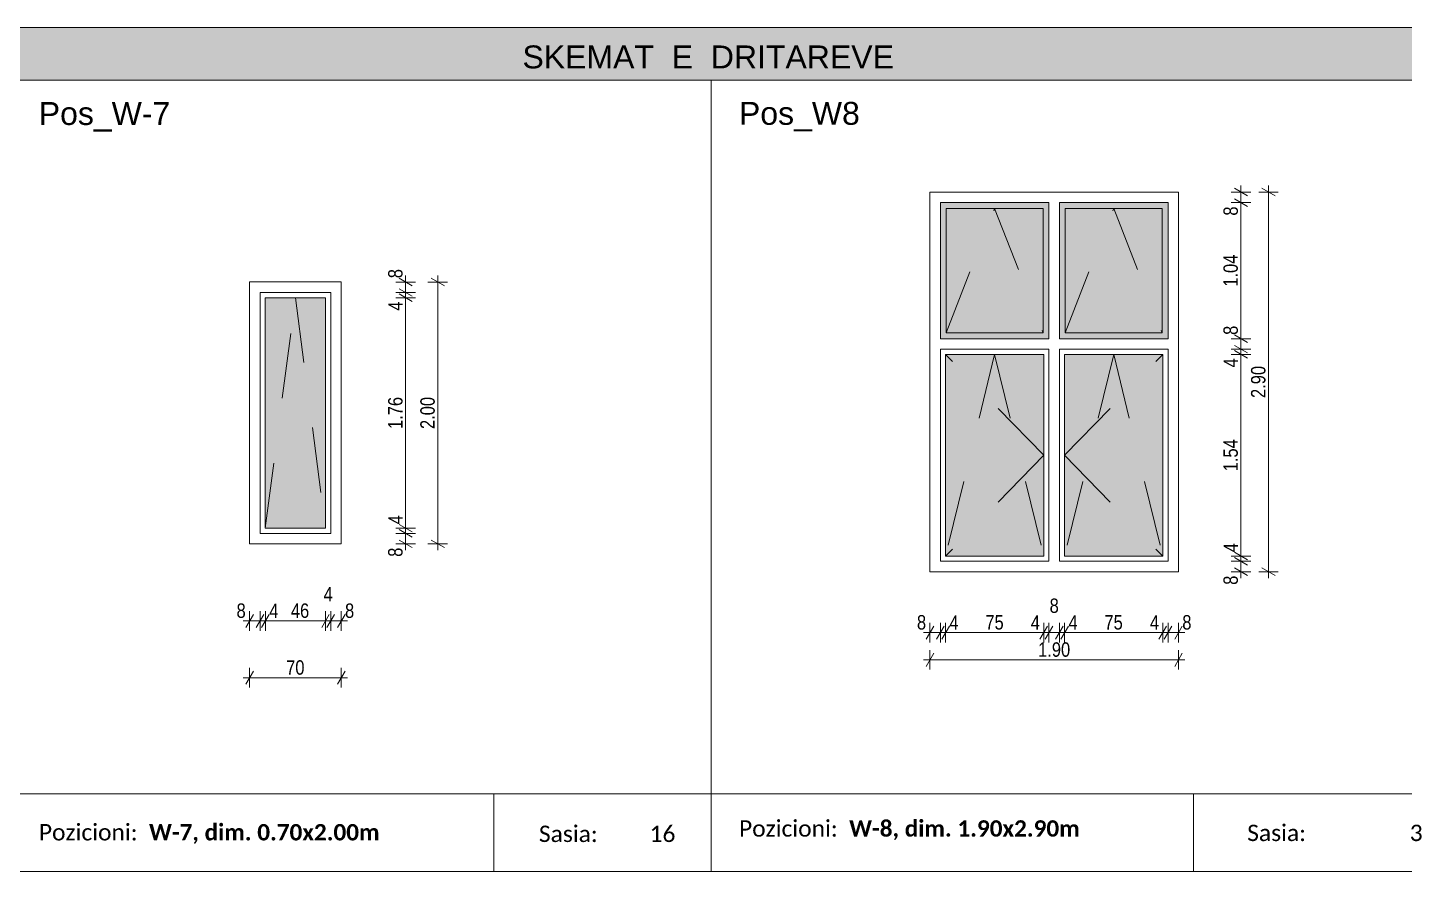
# Model space of a CAD drawing. Header units: feet. Extents: x 2825558 to 2855142, y -68908 to -43151.
# Drawn here: x 2833670 to 2844194, y -58250 to -51804 of the extents above; entities that cross this region are included whole.
import ezdxf

# ---------------------------------------------------------------- set-up
doc = ezdxf.new("R2010")
doc.units = ezdxf.units.FT
doc.header["$MEASUREMENT"] = 0
doc.linetypes.add('thk_line_type', pattern=[1000, 500, -500])
doc.layers.add('Dimensioning - General', color=7, linetype='Continuous')
for name, color, linetype, lineweight in [('Dimensioning - General_Pen_No__1', 7, 'Continuous', 0), ('Lines_Pen_No__41', 7, 'Continuous', 0), ('Shell - Roof_Pen_No__1', 7, 'Continuous', 0), ('Shell - Roof_Pen_No__41', 7, 'Continuous', 0), ('Structural - Bearing_Pen_No__1', 7, 'Continuous', 0), ('Text blocks_Pen_No__1', 7, 'Continuous', 0)]:
    doc.layers.add(name, color=color, linetype=linetype, lineweight=lineweight)
doc.layers.add('Structural - Bearing_Pen_No__102', color=7, linetype='Continuous', lineweight=0, true_color=0xcccccc)
doc.layers.add('Structural - Bearing_Pen_No__105', color=7, linetype='Continuous', lineweight=0, true_color=0xcae6ff)
doc.styles.add('GENERATED_STYLE_1', font='ARIALN.TTF')
doc.styles.add('GENERATED_STYLE_2', font='arial.ttf')
doc.styles.add('GENERATED_STYLE_6', font='calibri.ttf')
doc.dimstyles.new('GENERATED_STYLE__1', dxfattribs={"dimtxt": 110.000002, "dimasz": 76, "dimexe": 0.18, "dimexo": 3, "dimgap": 0.09, "dimtad": 1, "dimlfac": 0.001, "dimzin": 0, "dimdsep": 46, "dimtxsty": 'GENERATED_STYLE_1', "dimblk": 'ARROWHEAD_2', "dimblk1": 'ARROWHEAD_2', "dimblk2": 'ARROWHEAD_2', "dimcen": 0.09, "dimclrd": 7, "dimclre": 7, "dimclrt": 7, "dimadec": 0, "dimazin": 0, "dimtfac": 1, "dimtdec": 4, "dimtmove": 0, "dimatfit": 3, "dimfxl": 1, "dimtolj": 1, "dimtzin": 0, "dimarcsym": 0})
doc.dimstyles.new('GENERATED_STYLE__2', dxfattribs={"dimtxt": 110.000002, "dimasz": 76, "dimexe": 0.18, "dimexo": 3, "dimgap": 0.09, "dimtad": 1, "dimtih": 1, "dimtoh": 1, "dimlfac": 0.001, "dimzin": 0, "dimdsep": 46, "dimtxsty": 'GENERATED_STYLE_1', "dimblk": 'ARROWHEAD_2', "dimblk1": 'ARROWHEAD_2', "dimblk2": 'ARROWHEAD_2', "dimcen": 0.09, "dimclrd": 7, "dimclre": 7, "dimclrt": 7, "dimadec": 0, "dimazin": 0, "dimtfac": 1, "dimtdec": 4, "dimtmove": 0, "dimatfit": 3, "dimfxl": 1, "dimtolj": 1, "dimtzin": 0, "dimarcsym": 0})

# ---------------------------------------------------------------- blocks, each defined once
blk = doc.blocks.new('*D78', base_point=(2247654, -76425))
at = {"layer": 'Dimensioning - General_Pen_No__1', "color": 7, "linetype": 'Continuous', "lineweight": 0, "transparency": 16777216}
for p, q in [((2836635, -55668), (2836485, -55668)), ((2836510, -55639), (2836610, -55697)), ((2836560, -55748), (2836560, -55668)), ((2836635, -55748), (2836485, -55748)), ((2836510, -55719), (2836610, -55777)), ((2836560, -55797), (2836560, -55748))]:
    blk.add_line(p, q, dxfattribs=at)
at = {"layer": 'Dimensioning - General_Pen_No__1', "color": 7, "lineweight": 0, "transparency": 16777216, "insert": (2836538, -55847), "char_height": 110, "attachment_point": 7, "rotation": 90, "style": 'GENERATED_STYLE_1'}
blk.add_mtext('\\A1;8', dxfattribs=at)
blk = doc.blocks.new('ARROWHEAD_2')
at = {"color": 0, "linetype": 'Continuous', "lineweight": 0}
for p, q in [((0, 0), (-1, 0)), ((-0.38, -0.66), (0.38, 0.66))]:
    blk.add_line(p, q, dxfattribs=at)
blk = doc.blocks.new('*D79', base_point=(2247654, -76425))
at = {"layer": 'Dimensioning - General_Pen_No__1', "color": 7, "linetype": 'Continuous', "lineweight": 0, "transparency": 16777216}
for p, q in [((2836635, -55628), (2836485, -55628)), ((2836635, -55668), (2836485, -55668)), ((2836510, -55599), (2836610, -55657)), ((2836510, -55639), (2836610, -55697)), ((2836560, -55668), (2836560, -55628))]:
    blk.add_line(p, q, dxfattribs=at)
blk = doc.blocks.new('*D80', base_point=(2247654, -76425))
at = {"layer": 'Dimensioning - General_Pen_No__1', "color": 7, "linetype": 'Continuous', "lineweight": 0, "transparency": 16777216}
for p, q in [((2836635, -53868), (2836485, -53868)), ((2836510, -53839), (2836610, -53897)), ((2836560, -55628), (2836560, -53868)), ((2836635, -55628), (2836485, -55628)), ((2836510, -55599), (2836610, -55657))]:
    blk.add_line(p, q, dxfattribs=at)
at = {"layer": 'Dimensioning - General_Pen_No__1', "color": 7, "lineweight": 0, "transparency": 16777216, "char_height": 110, "attachment_point": 7, "rotation": 90, "style": 'GENERATED_STYLE_1'}
for s, insert in [('\\A1;4', (2836538, -53967)), ('\\A1;1.76', (2836538, -54871)), ('\\A1;4', (2836538, -55599))]:
    blk.add_mtext(s, dxfattribs=dict(at, insert=insert))
blk = doc.blocks.new('*D81', base_point=(2247654, -76425))
at = {"layer": 'Dimensioning - General_Pen_No__1', "color": 7, "linetype": 'Continuous', "lineweight": 0, "transparency": 16777216}
for p, q in [((2836635, -53828), (2836485, -53828)), ((2836635, -53868), (2836485, -53868)), ((2836510, -53799), (2836610, -53857)), ((2836510, -53839), (2836610, -53897)), ((2836560, -53868), (2836560, -53828))]:
    blk.add_line(p, q, dxfattribs=at)
blk = doc.blocks.new('*D82', base_point=(2247654, -76425))
at = {"layer": 'Dimensioning - General_Pen_No__1', "color": 7, "linetype": 'Continuous', "lineweight": 0, "transparency": 16777216}
for p, q in [((2836635, -53748), (2836485, -53748)), ((2836610, -53777), (2836510, -53719)), ((2836560, -53748), (2836560, -53699)), ((2836560, -53828), (2836560, -53748)), ((2836635, -53828), (2836485, -53828)), ((2836510, -53799), (2836610, -53857))]:
    blk.add_line(p, q, dxfattribs=at)
at = {"layer": 'Dimensioning - General_Pen_No__1', "color": 7, "lineweight": 0, "transparency": 16777216, "insert": (2836538, -53719), "char_height": 110, "attachment_point": 7, "rotation": 90, "style": 'GENERATED_STYLE_1'}
blk.add_mtext('\\A1;8', dxfattribs=at)
blk = doc.blocks.new('*D83', base_point=(2247654, -76425))
at = {"layer": 'Dimensioning - General_Pen_No__1', "color": 7, "linetype": 'Continuous', "lineweight": 0, "transparency": 16777216}
for p, q in [((2835397, -56287), (2835339, -56387)), ((2835368, -56412), (2835368, -56262)), ((2835477, -56287), (2835419, -56387)), ((2835448, -56412), (2835448, -56262)), ((2835319, -56337), (2835368, -56337)), ((2835368, -56337), (2835448, -56337))]:
    blk.add_line(p, q, dxfattribs=at)
at = {"layer": 'Dimensioning - General_Pen_No__1', "color": 7, "lineweight": 0, "transparency": 16777216, "insert": (2835268, -56315), "char_height": 110, "attachment_point": 7, "style": 'GENERATED_STYLE_1'}
blk.add_mtext('\\A1;8', dxfattribs=at)
blk = doc.blocks.new('*D84', base_point=(2247654, -76425))
at = {"layer": 'Dimensioning - General_Pen_No__1', "color": 7, "linetype": 'Continuous', "lineweight": 0, "transparency": 16777216}
for p, q in [((2835477, -56287), (2835419, -56387)), ((2835448, -56412), (2835448, -56262)), ((2835517, -56287), (2835459, -56387)), ((2835488, -56412), (2835488, -56262)), ((2835448, -56337), (2835488, -56337))]:
    blk.add_line(p, q, dxfattribs=at)
blk = doc.blocks.new('*D85', base_point=(2247654, -76425))
at = {"layer": 'Dimensioning - General_Pen_No__1', "color": 7, "linetype": 'Continuous', "lineweight": 0, "transparency": 16777216}
for p, q in [((2835517, -56287), (2835459, -56387)), ((2835488, -56412), (2835488, -56262)), ((2835977, -56287), (2835919, -56387)), ((2835948, -56412), (2835948, -56262)), ((2835488, -56337), (2835948, -56337))]:
    blk.add_line(p, q, dxfattribs=at)
at = {"layer": 'Dimensioning - General_Pen_No__1', "color": 7, "lineweight": 0, "transparency": 16777216, "char_height": 110, "attachment_point": 7, "style": 'GENERATED_STYLE_1'}
for s, insert in [('\\A1;4', (2835933, -56188)), ('\\A1;4', (2835517, -56315)), ('\\A1;46', (2835683, -56315))]:
    blk.add_mtext(s, dxfattribs=dict(at, insert=insert))
blk = doc.blocks.new('*D86', base_point=(2247654, -76425))
at = {"layer": 'Dimensioning - General_Pen_No__1', "color": 7, "linetype": 'Continuous', "lineweight": 0, "transparency": 16777216}
for p, q in [((2835977, -56287), (2835919, -56387)), ((2835948, -56412), (2835948, -56262)), ((2836017, -56287), (2835959, -56387)), ((2835988, -56412), (2835988, -56262)), ((2835948, -56337), (2835988, -56337))]:
    blk.add_line(p, q, dxfattribs=at)
blk = doc.blocks.new('*D87', base_point=(2247654, -76425))
at = {"layer": 'Dimensioning - General_Pen_No__1', "color": 7, "linetype": 'Continuous', "lineweight": 0, "transparency": 16777216}
for p, q in [((2836017, -56287), (2835959, -56387)), ((2835988, -56412), (2835988, -56262)), ((2836039, -56387), (2836097, -56287)), ((2836068, -56412), (2836068, -56262)), ((2835988, -56337), (2836068, -56337)), ((2836068, -56337), (2836117, -56337))]:
    blk.add_line(p, q, dxfattribs=at)
at = {"layer": 'Dimensioning - General_Pen_No__1', "color": 7, "lineweight": 0, "transparency": 16777216, "insert": (2836097, -56315), "char_height": 110, "attachment_point": 7, "style": 'GENERATED_STYLE_1'}
blk.add_mtext('\\A1;8', dxfattribs=at)
blk = doc.blocks.new('*D88', base_point=(2247654, -76425))
at = {"layer": 'Dimensioning - General_Pen_No__1', "color": 7, "linetype": 'Continuous', "lineweight": 0, "transparency": 16777216}
for p, q in [((2835397, -56721), (2835339, -56821)), ((2835368, -56846), (2835368, -56696)), ((2836039, -56821), (2836097, -56721)), ((2836068, -56846), (2836068, -56696)), ((2835319, -56771), (2835368, -56771)), ((2835368, -56771), (2836068, -56771)), ((2836068, -56771), (2836117, -56771))]:
    blk.add_line(p, q, dxfattribs=at)
at = {"layer": 'Dimensioning - General_Pen_No__1', "color": 7, "lineweight": 0, "transparency": 16777216, "insert": (2835647, -56749), "char_height": 110, "attachment_point": 7, "style": 'GENERATED_STYLE_1'}
blk.add_mtext('\\A1;70', dxfattribs=at)
blk = doc.blocks.new('*D108', base_point=(2247654, -76425))
at = {"layer": 'Dimensioning - General_Pen_No__1', "color": 7, "linetype": 'Continuous', "lineweight": 0, "transparency": 16777216}
for p, q in [((2836881, -53748), (2836731, -53748)), ((2836856, -53777), (2836756, -53719)), ((2836806, -53748), (2836806, -53699)), ((2836806, -55748), (2836806, -53748)), ((2836881, -55748), (2836731, -55748)), ((2836756, -55719), (2836856, -55777)), ((2836806, -55797), (2836806, -55748))]:
    blk.add_line(p, q, dxfattribs=at)
at = {"layer": 'Dimensioning - General_Pen_No__1', "color": 7, "lineweight": 0, "transparency": 16777216, "insert": (2836784, -54871), "char_height": 110, "attachment_point": 7, "rotation": 90, "style": 'GENERATED_STYLE_1'}
blk.add_mtext('\\A1;2.00', dxfattribs=at)
blk = doc.blocks.new('*D134', base_point=(2247654, -76425))
at = {"layer": 'Dimensioning - General_Pen_No__1', "color": 7, "linetype": 'Continuous', "lineweight": 0, "transparency": 16777216}
for p, q in [((2840596, -56376), (2840538, -56476)), ((2840567, -56501), (2840567, -56351)), ((2840676, -56376), (2840618, -56476)), ((2840647, -56501), (2840647, -56351)), ((2840518, -56426), (2840567, -56426)), ((2840567, -56426), (2840647, -56426))]:
    blk.add_line(p, q, dxfattribs=at)
at = {"layer": 'Dimensioning - General_Pen_No__1', "color": 7, "lineweight": 0, "transparency": 16777216, "insert": (2840468, -56404), "char_height": 110, "attachment_point": 7, "style": 'GENERATED_STYLE_1'}
blk.add_mtext('\\A1;8', dxfattribs=at)
blk = doc.blocks.new('*D135', base_point=(2247654, -76425))
at = {"layer": 'Dimensioning - General_Pen_No__1', "color": 7, "linetype": 'Continuous', "lineweight": 0, "transparency": 16777216}
for p, q in [((2840676, -56376), (2840618, -56476)), ((2840647, -56501), (2840647, -56351)), ((2840716, -56376), (2840658, -56476)), ((2840687, -56501), (2840687, -56351)), ((2840647, -56426), (2840687, -56426))]:
    blk.add_line(p, q, dxfattribs=at)
blk = doc.blocks.new('*D136', base_point=(2247654, -76425))
at = {"layer": 'Dimensioning - General_Pen_No__1', "color": 7, "linetype": 'Continuous', "lineweight": 0, "transparency": 16777216}
for p, q in [((2840716, -56376), (2840658, -56476)), ((2840687, -56501), (2840687, -56351)), ((2841466, -56376), (2841408, -56476)), ((2841437, -56501), (2841437, -56351)), ((2840687, -56426), (2841437, -56426))]:
    blk.add_line(p, q, dxfattribs=at)
at = {"layer": 'Dimensioning - General_Pen_No__1', "color": 7, "lineweight": 0, "transparency": 16777216, "char_height": 110, "attachment_point": 7, "style": 'GENERATED_STYLE_1'}
for s, insert in [('\\A1;4', (2840716, -56404)), ('\\A1;75', (2840991, -56404)), ('\\A1;4', (2841338, -56404))]:
    blk.add_mtext(s, dxfattribs=dict(at, insert=insert))
blk = doc.blocks.new('*D137', base_point=(2247654, -76425))
at = {"layer": 'Dimensioning - General_Pen_No__1', "color": 7, "linetype": 'Continuous', "lineweight": 0, "transparency": 16777216}
for p, q in [((2841466, -56376), (2841408, -56476)), ((2841437, -56501), (2841437, -56351)), ((2841506, -56376), (2841448, -56476)), ((2841477, -56501), (2841477, -56351)), ((2841437, -56426), (2841477, -56426))]:
    blk.add_line(p, q, dxfattribs=at)
blk = doc.blocks.new('*D138', base_point=(2247654, -76425))
at = {"layer": 'Dimensioning - General_Pen_No__1', "color": 7, "linetype": 'Continuous', "lineweight": 0, "transparency": 16777216}
for p, q in [((2841506, -56376), (2841448, -56476)), ((2841477, -56501), (2841477, -56351)), ((2841586, -56376), (2841528, -56476)), ((2841557, -56501), (2841557, -56351)), ((2841477, -56426), (2841557, -56426))]:
    blk.add_line(p, q, dxfattribs=at)
at = {"layer": 'Dimensioning - General_Pen_No__1', "color": 7, "lineweight": 0, "transparency": 16777216, "insert": (2841482, -56277), "char_height": 110, "attachment_point": 7, "style": 'GENERATED_STYLE_1'}
blk.add_mtext('\\A1;8', dxfattribs=at)
blk = doc.blocks.new('*D139', base_point=(2247654, -76425))
at = {"layer": 'Dimensioning - General_Pen_No__1', "color": 7, "linetype": 'Continuous', "lineweight": 0, "transparency": 16777216}
for p, q in [((2841586, -56376), (2841528, -56476)), ((2841557, -56501), (2841557, -56351)), ((2841626, -56376), (2841568, -56476)), ((2841597, -56501), (2841597, -56351)), ((2841557, -56426), (2841597, -56426))]:
    blk.add_line(p, q, dxfattribs=at)
blk = doc.blocks.new('*D140', base_point=(2247654, -76425))
at = {"layer": 'Dimensioning - General_Pen_No__1', "color": 7, "linetype": 'Continuous', "lineweight": 0, "transparency": 16777216}
for p, q in [((2841626, -56376), (2841568, -56476)), ((2841597, -56501), (2841597, -56351)), ((2842376, -56376), (2842318, -56476)), ((2842347, -56501), (2842347, -56351)), ((2841597, -56426), (2842347, -56426))]:
    blk.add_line(p, q, dxfattribs=at)
at = {"layer": 'Dimensioning - General_Pen_No__1', "color": 7, "lineweight": 0, "transparency": 16777216, "char_height": 110, "attachment_point": 7, "style": 'GENERATED_STYLE_1'}
for s, insert in [('\\A1;4', (2841626, -56404)), ('\\A1;75', (2841901, -56404)), ('\\A1;4', (2842248, -56404))]:
    blk.add_mtext(s, dxfattribs=dict(at, insert=insert))
blk = doc.blocks.new('*D141', base_point=(2247654, -76425))
at = {"layer": 'Dimensioning - General_Pen_No__1', "color": 7, "linetype": 'Continuous', "lineweight": 0, "transparency": 16777216}
for p, q in [((2842376, -56376), (2842318, -56476)), ((2842347, -56501), (2842347, -56351)), ((2842416, -56376), (2842358, -56476)), ((2842387, -56501), (2842387, -56351)), ((2842347, -56426), (2842387, -56426))]:
    blk.add_line(p, q, dxfattribs=at)
blk = doc.blocks.new('*D142', base_point=(2247654, -76425))
at = {"layer": 'Dimensioning - General_Pen_No__1', "color": 7, "linetype": 'Continuous', "lineweight": 0, "transparency": 16777216}
for p, q in [((2842416, -56376), (2842358, -56476)), ((2842387, -56501), (2842387, -56351)), ((2842438, -56476), (2842496, -56376)), ((2842467, -56501), (2842467, -56351)), ((2842387, -56426), (2842467, -56426)), ((2842467, -56426), (2842516, -56426))]:
    blk.add_line(p, q, dxfattribs=at)
at = {"layer": 'Dimensioning - General_Pen_No__1', "color": 7, "lineweight": 0, "transparency": 16777216, "insert": (2842496, -56404), "char_height": 110, "attachment_point": 7, "style": 'GENERATED_STYLE_1'}
blk.add_mtext('\\A1;8', dxfattribs=at)
blk = doc.blocks.new('*D143', base_point=(2247654, -76425))
at = {"layer": 'Dimensioning - General_Pen_No__1', "color": 7, "linetype": 'Continuous', "lineweight": 0, "transparency": 16777216}
for p, q in [((2842894, -55852), (2842994, -55910)), ((2843019, -55881), (2842869, -55881)), ((2843019, -55961), (2842869, -55961)), ((2842894, -55932), (2842994, -55990)), ((2842944, -55961), (2842944, -55881)), ((2842944, -56010), (2842944, -55961))]:
    blk.add_line(p, q, dxfattribs=at)
at = {"layer": 'Dimensioning - General_Pen_No__1', "color": 7, "lineweight": 0, "transparency": 16777216, "insert": (2842922, -56061), "char_height": 110, "attachment_point": 7, "rotation": 90, "style": 'GENERATED_STYLE_1'}
blk.add_mtext('\\A1;8', dxfattribs=at)
blk = doc.blocks.new('*D144', base_point=(2247654, -76425))
at = {"layer": 'Dimensioning - General_Pen_No__1', "color": 7, "linetype": 'Continuous', "lineweight": 0, "transparency": 16777216}
for p, q in [((2843019, -55841), (2842869, -55841)), ((2842894, -55812), (2842994, -55870)), ((2842894, -55852), (2842994, -55910)), ((2842944, -55881), (2842944, -55841)), ((2843019, -55881), (2842869, -55881))]:
    blk.add_line(p, q, dxfattribs=at)
blk = doc.blocks.new('*D145', base_point=(2247654, -76425))
at = {"layer": 'Dimensioning - General_Pen_No__1', "color": 7, "linetype": 'Continuous', "lineweight": 0, "transparency": 16777216}
for p, q in [((2843019, -54301), (2842869, -54301)), ((2842894, -54272), (2842994, -54330)), ((2842944, -55841), (2842944, -54301)), ((2843019, -55841), (2842869, -55841)), ((2842894, -55812), (2842994, -55870))]:
    blk.add_line(p, q, dxfattribs=at)
at = {"layer": 'Dimensioning - General_Pen_No__1', "color": 7, "lineweight": 0, "transparency": 16777216, "char_height": 110, "attachment_point": 7, "rotation": 90, "style": 'GENERATED_STYLE_1'}
for s, insert in [('\\A1;4', (2842922, -54401)), ('\\A1;1.54', (2842922, -55194)), ('\\A1;4', (2842922, -55812))]:
    blk.add_mtext(s, dxfattribs=dict(at, insert=insert))
blk = doc.blocks.new('*D146', base_point=(2247654, -76425))
at = {"layer": 'Dimensioning - General_Pen_No__1', "color": 7, "linetype": 'Continuous', "lineweight": 0, "transparency": 16777216}
for p, q in [((2843019, -54261), (2842869, -54261)), ((2843019, -54301), (2842869, -54301)), ((2842894, -54232), (2842994, -54290)), ((2842894, -54272), (2842994, -54330)), ((2842944, -54301), (2842944, -54261))]:
    blk.add_line(p, q, dxfattribs=at)
blk = doc.blocks.new('*D147', base_point=(2247654, -76425))
at = {"layer": 'Dimensioning - General_Pen_No__1', "color": 7, "linetype": 'Continuous', "lineweight": 0, "transparency": 16777216}
for p, q in [((2843019, -54181), (2842869, -54181)), ((2842894, -54152), (2842994, -54210)), ((2842944, -54261), (2842944, -54181)), ((2843019, -54261), (2842869, -54261)), ((2842894, -54232), (2842994, -54290))]:
    blk.add_line(p, q, dxfattribs=at)
blk = doc.blocks.new('*D148', base_point=(2247654, -76425))
at = {"layer": 'Dimensioning - General_Pen_No__1', "color": 7, "linetype": 'Continuous', "lineweight": 0, "transparency": 16777216}
for p, q in [((2843019, -53141), (2842869, -53141)), ((2842894, -53112), (2842994, -53170)), ((2842944, -54181), (2842944, -53141)), ((2843019, -54181), (2842869, -54181)), ((2842894, -54152), (2842994, -54210))]:
    blk.add_line(p, q, dxfattribs=at)
at = {"layer": 'Dimensioning - General_Pen_No__1', "color": 7, "lineweight": 0, "transparency": 16777216, "char_height": 110, "attachment_point": 7, "rotation": 90, "style": 'GENERATED_STYLE_1'}
for s, insert in [('\\A1;8', (2842922, -53241)), ('\\A1;1.04', (2842922, -53784)), ('\\A1;8', (2842922, -54152))]:
    blk.add_mtext(s, dxfattribs=dict(at, insert=insert))
blk = doc.blocks.new('*D149', base_point=(2247654, -76425))
at = {"layer": 'Dimensioning - General_Pen_No__1', "color": 7, "linetype": 'Continuous', "lineweight": 0, "transparency": 16777216}
for p, q in [((2842994, -53090), (2842894, -53032)), ((2842944, -53061), (2842944, -53012)), ((2843019, -53061), (2842869, -53061)), ((2843019, -53141), (2842869, -53141)), ((2842894, -53112), (2842994, -53170)), ((2842944, -53141), (2842944, -53061))]:
    blk.add_line(p, q, dxfattribs=at)
blk = doc.blocks.new('*D150', base_point=(2247654, -76425))
at = {"layer": 'Dimensioning - General_Pen_No__1', "color": 7, "linetype": 'Continuous', "lineweight": 0, "transparency": 16777216}
for p, q in [((2843205, -53090), (2843105, -53032)), ((2843155, -53061), (2843155, -53012)), ((2843230, -53061), (2843080, -53061)), ((2843155, -55961), (2843155, -53061)), ((2843230, -55961), (2843080, -55961)), ((2843105, -55932), (2843205, -55990)), ((2843155, -56010), (2843155, -55961))]:
    blk.add_line(p, q, dxfattribs=at)
at = {"layer": 'Dimensioning - General_Pen_No__1', "color": 7, "lineweight": 0, "transparency": 16777216, "insert": (2843133, -54634), "char_height": 110, "attachment_point": 7, "rotation": 90, "style": 'GENERATED_STYLE_1'}
blk.add_mtext('\\A1;2.90', dxfattribs=at)
blk = doc.blocks.new('*D151', base_point=(2247654, -76425))
at = {"layer": 'Dimensioning - General_Pen_No__1', "color": 7, "linetype": 'Continuous', "lineweight": 0, "transparency": 16777216}
for p, q in [((2840596, -56584), (2840538, -56684)), ((2840567, -56709), (2840567, -56559)), ((2842438, -56684), (2842496, -56584)), ((2842467, -56709), (2842467, -56559)), ((2840518, -56634), (2840567, -56634)), ((2840567, -56634), (2842467, -56634)), ((2842467, -56634), (2842516, -56634))]:
    blk.add_line(p, q, dxfattribs=at)
at = {"layer": 'Dimensioning - General_Pen_No__1', "color": 7, "lineweight": 0, "transparency": 16777216, "insert": (2841394, -56612), "char_height": 110, "attachment_point": 7, "style": 'GENERATED_STYLE_1'}
blk.add_mtext('\\A1;1.90', dxfattribs=at)

msp = doc.modelspace()

# ---------------------------------------------------------------- hatches: boundary and pattern name
at = {"layer": 'Structural - Bearing_Pen_No__102', "linetype": 'Continuous', "lineweight": 0, "true_color": 0xf2f2f2}
msp.add_hatch(color=7, dxfattribs=at).paths.add_polyline_path([(2849504.754, -51804.288), (2828569.835, -51804.288), (2828569.835, -52205.065), (2849504.754, -52205.065)])
at = {"layer": 'Structural - Bearing_Pen_No__105', "linetype": 'Continuous', "lineweight": 0, "true_color": 0xf1f8ff}
for points in [[(2840646.875, -53141.255), (2840646.875, -54181.255), (2841476.875, -54181.255), (2841476.875, -53141.255)], [(2841556.875, -53141.255), (2841556.875, -54181.255), (2842386.875, -54181.255), (2842386.875, -53141.255)], [(2841601.458, -53185.837), (2841601.458, -54136.672), (2842342.293, -54136.672), (2842342.293, -53185.837)], [(2835487.713, -55627.798), (2835947.713, -55627.798), (2835947.713, -53867.798), (2835487.713, -53867.798)], [(2841436.875, -54301.255), (2841436.875, -55071.255), (2841436.875, -55841.255), (2840686.875, -55841.255), (2840686.875, -54301.255)], [(2841596.875, -54301.255), (2841596.875, -55071.255), (2841596.875, -55841.255), (2842346.875, -55841.255), (2842346.875, -54301.255)]]:
    msp.add_hatch(color=7, dxfattribs=at).paths.add_polyline_path(points)

# ---------------------------------------------------------------- linework, layer by layer
at = {"layer": 'Lines_Pen_No__41', "color": 7, "linetype": 'Continuous', "lineweight": 0}
for p, q in [((2838896.345, -52205.065), (2838896.345, -58250.33)), ((2841432.293, -54136.672), (2841432.293, -53185.837)), ((2841601.458, -54136.672), (2841601.458, -53185.837)), ((2842342.293, -54136.672), (2842342.293, -53185.837)), ((2840691.458, -54136.672), (2841432.293, -54136.672)), ((2840646.875, -54261.255), (2841476.875, -54261.255)), ((2841436.875, -54301.255), (2840686.875, -54301.255)), ((2841436.875, -55841.255), (2841436.875, -54301.255)), ((2841476.875, -55881.255), (2841476.875, -54261.255)), ((2841556.875, -55881.255), (2841556.875, -54261.255)), ((2841556.875, -54261.255), (2842386.875, -54261.255)), ((2841596.875, -55841.255), (2841596.875, -54301.255)), ((2841596.875, -54301.255), (2842346.875, -54301.255)), ((2841436.875, -55841.255), (2840686.875, -55841.255)), ((2841596.875, -55841.255), (2842346.875, -55841.255)), ((2829045.747, -58250.33), (2836105.768, -58250.33)), ((2835885.345, -58250.33), (2841981.634, -58250.33)), ((2841981.634, -58250.33), (2849504.754, -58250.33))]:
    msp.add_line(p, q, dxfattribs=at)
at = {"layer": 'Lines_Pen_No__41', "color": 7, "linetype": 'thk_line_type', "lineweight": 0}
for p, q in [((2835487.713, -55627.798), (2835717.713, -53867.798)), ((2835717.713, -53867.798), (2835947.713, -55627.798)), ((2841436.875, -55071.255), (2840686.875, -54301.255)), ((2841061.875, -54301.255), (2840686.875, -55841.255)), ((2841061.875, -54301.255), (2841436.875, -55841.255)), ((2841596.875, -55071.255), (2842346.875, -54301.255)), ((2841971.875, -54301.255), (2841596.875, -55841.255)), ((2841971.875, -54301.255), (2842346.875, -55841.255)), ((2841436.875, -55071.255), (2840686.875, -55841.255)), ((2841596.875, -55071.255), (2842346.875, -55841.255))]:
    msp.add_line(p, q, dxfattribs=at)
at = {"layer": 'Lines_Pen_No__41', "color": 7, "linetype": 'Continuous', "lineweight": 0}
for points in [[(2840566.875, -55961.255), (2842466.875, -55961.255), (2842466.875, -53061.255), (2840566.875, -53061.255)], [(2835367.713, -55747.798), (2836067.713, -55747.798), (2836067.713, -53747.798), (2835367.713, -53747.798)], [(2835447.713, -55667.798), (2835987.713, -55667.798), (2835987.713, -53827.798), (2835447.713, -53827.798)], [(2835487.713, -55627.798), (2835947.713, -55627.798), (2835947.713, -53867.798), (2835487.713, -53867.798)]]:
    msp.add_lwpolyline(points, close=True, dxfattribs=at)
for points in [[(2842386.875, -54181.255), (2842386.875, -53141.255), (2841556.875, -53141.255)], [(2841432.293, -53185.837), (2840691.458, -53185.837), (2840691.458, -54136.672)], [(2840646.875, -54261.255), (2840646.875, -55881.255), (2841476.875, -55881.255)], [(2840686.875, -55841.255), (2840686.875, -54301.255)], [(2841556.875, -55881.255), (2842386.875, -55881.255), (2842386.875, -54261.255)], [(2842346.875, -55841.255), (2842346.875, -54301.255)], [(2841556.875, -55881.255), (2842346.875, -55881.255)]]:
    msp.add_lwpolyline(points, dxfattribs=at)
at = {"layer": 'Shell - Roof_Pen_No__1', "color": 7, "linetype": 'thk_line_type', "lineweight": 0}
for p, q in [((2840691.458, -54136.672), (2841061.875, -53185.837)), ((2841061.875, -53185.837), (2841432.293, -54136.672)), ((2841601.458, -54136.672), (2841971.875, -53185.837)), ((2841971.875, -53185.837), (2842342.293, -54136.672))]:
    msp.add_line(p, q, dxfattribs=at)
at = {"layer": 'Shell - Roof_Pen_No__41', "color": 7, "linetype": 'Continuous', "lineweight": 0}
for p, q in [((2828569.835, -57658.572), (2849504.754, -57658.572)), ((2837233.097, -57658.572), (2837233.097, -58250.33)), ((2842581.574, -57658.572), (2842581.574, -58250.33))]:
    msp.add_line(p, q, dxfattribs=at)
at = {"layer": 'Structural - Bearing_Pen_No__1', "color": 7, "linetype": 'Continuous', "lineweight": 0, "flags": 128}
for points in [[(2849504.754, -51804.288), (2828569.835, -51804.288), (2828569.835, -52205.065), (2849504.754, -52205.065)], [(2840646.875, -53141.255), (2840646.875, -54181.255), (2841476.875, -54181.255), (2841476.875, -53141.255)], [(2841556.875, -53141.255), (2841556.875, -54181.255), (2842386.875, -54181.255), (2842386.875, -53141.255)], [(2841601.458, -53185.837), (2841601.458, -54136.672), (2842342.293, -54136.672), (2842342.293, -53185.837)], [(2835487.713, -55627.798), (2835947.713, -55627.798), (2835947.713, -53867.798), (2835487.713, -53867.798)], [(2841436.875, -54301.255), (2841436.875, -55071.255), (2841436.875, -55841.255), (2840686.875, -55841.255), (2840686.875, -54301.255)], [(2841596.875, -54301.255), (2841596.875, -55071.255), (2841596.875, -55841.255), (2842346.875, -55841.255), (2842346.875, -54301.255)]]:
    msp.add_lwpolyline(points, close=True, dxfattribs=at)

# ---------------------------------------------------------------- texts
at = {"layer": 'Text blocks_Pen_No__1', "color": 7, "linetype": 'Continuous', "lineweight": 0}
for s, insert, char_height, attachment_point, style in [('\\A1;SKEMAT  E  DRITAREVE  ', (2837453.143, -51941.142), 175, 1, 'GENERATED_STYLE_2'), ('\\A1;Pos_W-7', (2834258.962, -52373.232), 175, 2, 'GENERATED_STYLE_2'), ('\\A1;Pos_W8', (2839569.68, -52372.096), 175, 2, 'GENERATED_STYLE_2'), ('\\A1;Pozicioni: {\\fCalibri|b1|i0|c0|p34; W-7, dim. 0.70x2.00m}', (2833757.176, -57888.372), 125, 1, 'GENERATED_STYLE_6'), ('\\A1;Pozicioni: {\\fCalibri|b1|i0|c0|p34; W-8, dim. 1.90x2.90m}', (2839108.246, -57859.599), 125, 1, 'GENERATED_STYLE_6'), ('\\A1;Sasia:         16', (2837578.965, -57900.468), 125, 1, 'GENERATED_STYLE_6'), ('\\A1;Sasia:                  3', (2842992.214, -57893.325), 125, 1, 'GENERATED_STYLE_6')]:
    msp.add_mtext(s, dxfattribs=dict(at, insert=insert, char_height=char_height, attachment_point=attachment_point, style=style))

# ---------------------------------------------------------------- dimensions: what is measured, and where the dimension line sits
at = {"layer": 'Dimensioning - General', "color": 7, "linetype": 'Continuous', "lineweight": 0}
for base, p1, p2, picture, middle in [((2842943.535, -53061.255), (2842386.875, -53141.255), (2842466.875, -53061.255), '*D149', (2842866.535, -53198.626)), ((2843154.8, -53061.255), (2842466.875, -55961.255), (2842466.875, -53061.255), '*D150', (2843077.8, -54491.585)), ((2842943.535, -53141.255), (2842386.875, -54181.255), (2842386.875, -53141.255), '*D148', (2842866.535, -53641.585)), ((2836560.116, -53747.798), (2835987.713, -53827.798), (2836067.713, -53747.798), '*D82', (2836483.116, -53676.968)), ((2836805.793, -53747.798), (2836067.713, -55747.798), (2836067.713, -53747.798), '*D108', (2836728.793, -54728.128)), ((2836560.116, -53827.798), (2835947.713, -53867.798), (2835987.713, -53827.798), '*D81', (2836483.116, -53925.168)), ((2836560.116, -53867.798), (2835947.713, -55627.798), (2835947.713, -53867.798), '*D80', (2836483.116, -54728.128)), ((2842943.535, -54181.255), (2842386.875, -54261.255), (2842386.875, -54181.255), '*D147', (2842866.535, -54110.425)), ((2842943.535, -54261.255), (2842346.875, -54301.255), (2842386.875, -54261.255), '*D146', (2842866.535, -54358.626)), ((2842943.535, -54301.255), (2842346.875, -55841.255), (2842346.875, -54301.255), '*D145', (2842866.535, -55051.585)), ((2836560.116, -55627.798), (2835987.713, -55667.798), (2835947.713, -55627.798), '*D79', (2836483.116, -55556.968)), ((2836560.116, -55667.798), (2836067.713, -55747.798), (2835987.713, -55667.798), '*D78', (2836483.116, -55805.168)), ((2842943.535, -55841.255), (2842386.875, -55881.255), (2842346.875, -55841.255), '*D144', (2842866.535, -55770.425)), ((2842943.535, -55881.255), (2842466.875, -55961.255), (2842386.875, -55881.255), '*D143', (2842866.535, -56018.626))]:
    dim = msp.add_linear_dim(base=base, p1=p1, p2=p2, angle=90, dimstyle='GENERATED_STYLE__1', dxfattribs=at)
    dim.commit()
    dim.dimension.update_dxf_attribs({"geometry": picture, "text_midpoint": middle, "dimtype": 160, "text_rotation": 90})
for base, p1, p2, picture, middle in [((2835447.713, -56336.678), (2835367.713, -55747.798), (2835447.713, -55667.798), '*D83', (2835310.342, -56259.678)), ((2835487.713, -56336.678), (2835447.713, -55667.798), (2835487.713, -55627.798), '*D84', (2835558.543, -56259.678)), ((2835947.713, -56336.678), (2835487.713, -55627.798), (2835947.713, -55627.798), '*D85', (2835766.372, -56259.678)), ((2835987.713, -56336.678), (2835947.713, -55627.798), (2835987.713, -55667.798), '*D86', (2835974.443, -56133.178)), ((2836067.713, -56336.678), (2835987.713, -55667.798), (2836067.713, -55747.798), '*D87', (2836138.543, -56259.678)), ((2836067.713, -56771.276), (2835367.713, -55747.798), (2836067.713, -55747.798), '*D88', (2835731.172, -56694.276)), ((2840686.875, -56425.619), (2840646.875, -55881.255), (2840686.875, -55841.255), '*D135', (2840757.705, -56348.619)), ((2841436.875, -56425.619), (2840686.875, -55841.255), (2841436.875, -55841.255), '*D136', (2841075.334, -56348.619)), ((2841476.875, -56425.619), (2841436.875, -55841.255), (2841476.875, -55881.255), '*D137', (2841379.505, -56348.619)), ((2841596.875, -56425.619), (2841556.875, -55881.255), (2841596.875, -55841.255), '*D139', (2841667.705, -56348.619)), ((2842346.875, -56425.619), (2841596.875, -55841.255), (2842346.875, -55841.255), '*D140', (2841985.334, -56348.619)), ((2842386.875, -56425.619), (2842346.875, -55841.255), (2842386.875, -55881.255), '*D141', (2842289.505, -56348.619)), ((2840646.875, -56425.619), (2840566.875, -55961.255), (2840646.875, -55881.255), '*D134', (2840509.505, -56348.619)), ((2842466.875, -56633.856), (2840566.875, -55961.255), (2842466.875, -55961.255), '*D151', (2841536.545, -56556.856)), ((2841556.875, -56425.619), (2841476.875, -55881.255), (2841556.875, -55881.255), '*D138', (2841523.605, -56222.119)), ((2842466.875, -56425.619), (2842386.875, -55881.255), (2842466.875, -55961.255), '*D142', (2842537.705, -56348.619))]:
    dim = msp.add_linear_dim(base=base, p1=p1, p2=p2, dimstyle='GENERATED_STYLE__2', dxfattribs=at)
    dim.commit()
    dim.dimension.update_dxf_attribs({"geometry": picture, "text_midpoint": middle, "dimtype": 160})

doc.saveas('drawing.dxf')
